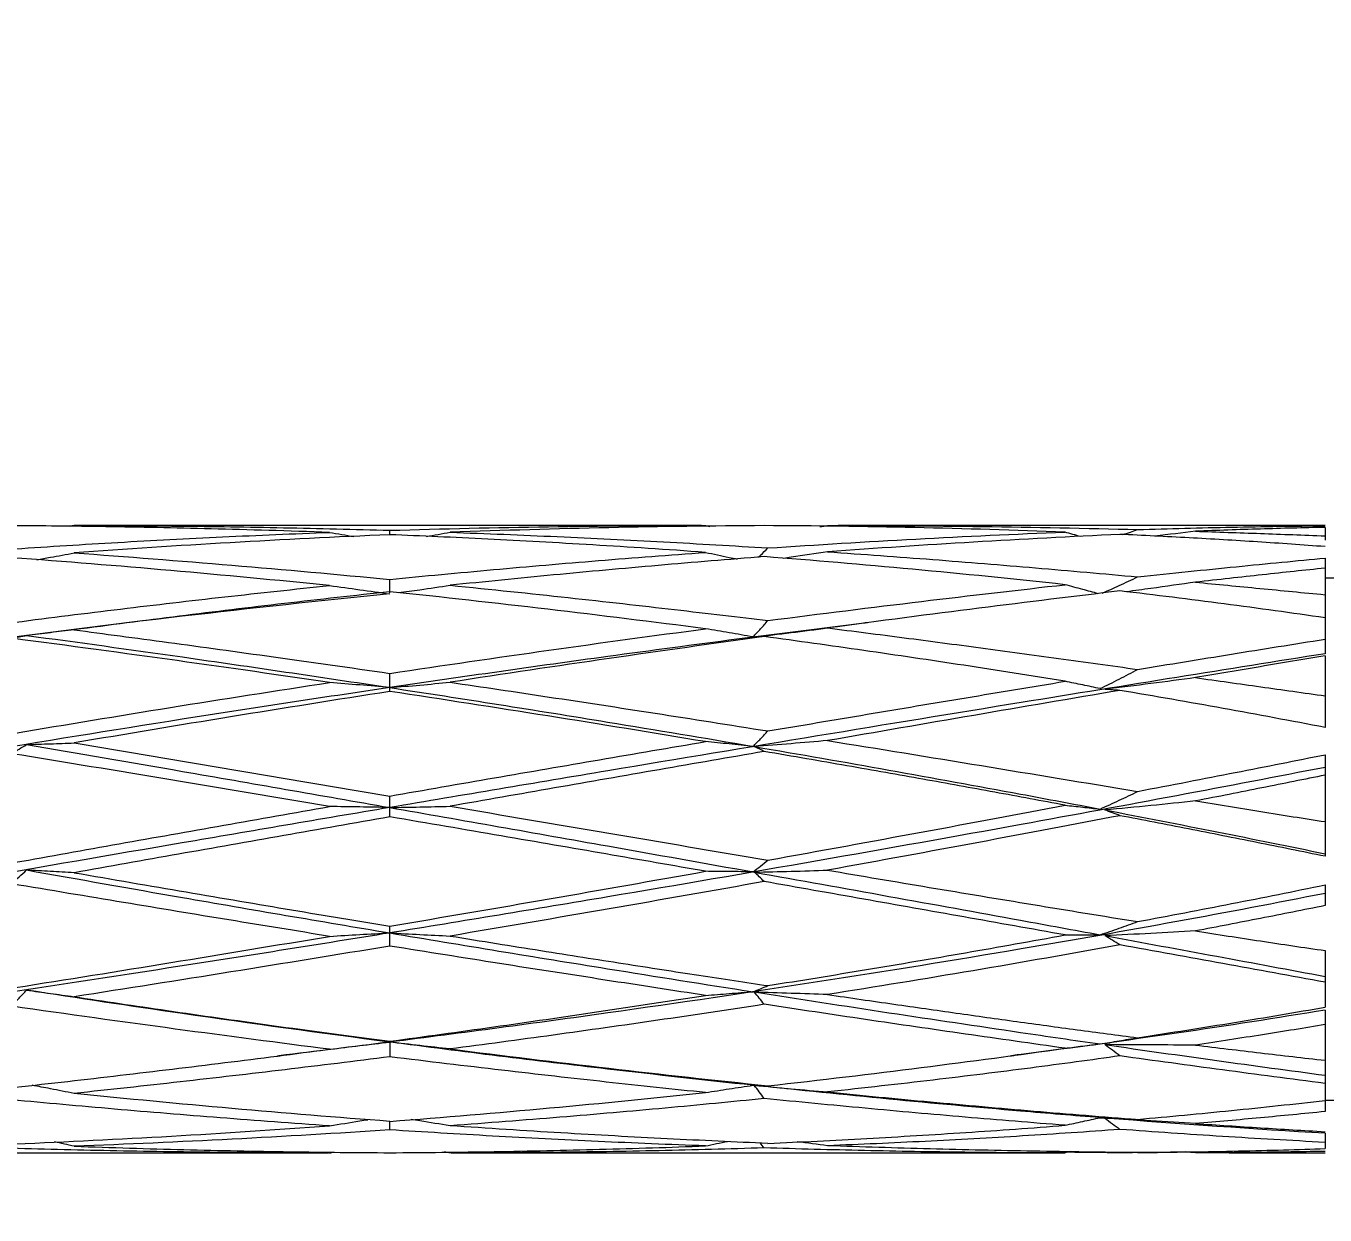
# Model space of a CAD drawing. Extents: x 1661 to 2451, y 0 to 579.
# Drawn here: x 2081.77 to 2094.19, y 448.02 to 459.39 of the extents above; entities that cross this region are included whole.
import ezdxf

# ---------------------------------------------------------------- set-up
doc = ezdxf.new("R2010")
doc.units = 0
doc.header["$LTSCALE"] = 10
doc.header["$MEASUREMENT"] = 0
doc.header["$PDMODE"] = 3
doc.header["$PDSIZE"] = -10
doc.layers.get('0').update_dxf_attribs({"linetype": 'CONTINUOUS'})
doc.layers.get('DEFPOINTS').update_dxf_attribs({"linetype": 'CONTINUOUS'})
doc.layers.add('3', color=7, linetype='CONTINUOUS', true_color=0xffffff)
doc.styles.add('Daelim Dimension', font='')
doc.styles.get('Daelim Dimension').set_extended_font_data('나눔고딕')
doc.dimstyles.new('DEFAULT', dxfattribs={"dimscale": 2, "dimtxt": 2, "dimasz": 2, "dimexe": 0, "dimexo": 2, "dimgap": 1, "dimtad": 1, "dimdec": 0, "dimzin": 9, "dimdsep": 46, "dimtxsty": 'Daelim Dimension', "dimcen": 0.5, "dimclrd": 5, "dimclre": 5, "dimclrt": 256, "dimadec": 1, "dimazin": 0, "dimtfac": 1, "dimtdec": 0, "dimtix": 1, "dimtmove": 0, "dimatfit": 3, "dimfxl": 1, "dimtolj": 1, "dimtzin": 1, "dimlwd": 9, "dimlwe": 9, "dimarcsym": 0})

# ---------------------------------------------------------------- blocks, each defined once
blk = doc.blocks.new('*D11')
at = {"color": 5, "lineweight": 9, "ltscale": 0.5, "transparency": 16777216}
for p, q in [((2146.989, 470.764), (1973.318, 470.764)), ((1975.318, 466.764), (1975.318, 277.281)), ((2140.649, 273.281), (1973.318, 273.281))]:
    blk.add_line(p, q, dxfattribs=at)
at = {"color": 5, "linetype": 'ByBlock', "lineweight": 9, "ltscale": 0.5, "transparency": 16777216}
for p, q in [((2212.678, 377.281), (2263.051, 377.281)), ((2263.051, 373.281), (2263.051, 277.281)), ((2212.678, 273.281), (2263.051, 273.281))]:
    blk.add_line(p, q, dxfattribs=at)
at = {"color": 5, "ltscale": 0.5, "transparency": 16777216}
for points in [[(1974.651, 466.764), (1975.984, 466.764), (1975.318, 470.764)], [(2262.384, 373.281), (2263.717, 373.281), (2263.051, 377.281)], [(1974.651, 277.281), (1975.984, 277.281), (1975.318, 273.281)], [(2262.384, 277.281), (2263.717, 277.281), (2263.051, 273.281)]]:
    blk.add_solid(points, dxfattribs=at)
at = {"layer": 'DEFPOINTS', "color": 0, "ltscale": 0.5, "transparency": 16777216}
for p in [(2150.989, 470.764), (2208.678, 377.281), (1975.318, 273.281), (2144.649, 273.281), (2208.678, 273.281), (2263.051, 273.281)]:
    blk.add_point(p, dxfattribs=at)
at = {"color": 7, "ltscale": 0.5, "transparency": 16777216, "insert": (1967.874, 372.022), "char_height": 10, "attachment_point": 5, "rotation": 90, "style": 'Daelim Dimension'}
blk.add_mtext('\\A1;197', dxfattribs=at)
at = {"ltscale": 0.5, "transparency": 16777216, "insert": (2258.887, 325.281), "char_height": 4, "attachment_point": 5, "rotation": 90, "style": 'Daelim Dimension'}
blk.add_mtext('\\A1;104', dxfattribs=at)

msp = doc.modelspace()

# ---------------------------------------------------------------- linework, layer by layer
at = {"layer": '3', "color": 7, "linetype": 'Continuous', "lineweight": 18}
for p, q in [((2088.228, 454.616), (2082.267, 454.616)), ((2094.189, 454.616), (2089.535, 454.616)), ((2094.189, 454.598), (2094.189, 454.517)), ((2094.189, 454.208), (2094.189, 453.954)), ((2094.189, 454.116), (2149.988, 454.116)), ((2094.189, 453.733), (2094.189, 453.529)), ((2094.189, 453.37), (2094.189, 452.987)), ((2094.189, 452.229), (2094.189, 451.784)), ((2094.189, 451.477), (2094.189, 451.453)), ((2094.189, 450.304), (2094.189, 450.248)), ((2094.189, 450.248), (2094.189, 450.01)), ((2094.189, 449.843), (2094.189, 449.502)), ((2094.189, 449.359), (2094.189, 449.281)), ((2094.189, 449.281), (2094.189, 449.118)), ((2149.989, 449.116), (2094.189, 449.116)), ((2094.189, 448.804), (2094.189, 448.717)), ((2078.85, 448.616), (2084.662, 448.616)), ((2085.833, 448.616), (2091.645, 448.616)), ((2093.272, 448.616), (2094.189, 448.616)), ((2094.189, 448.717), (2094.189, 448.658))]:
    msp.add_line(p, q, dxfattribs=at)
for points, degree in [([(2084.671, 454.55), (2084.274, 454.564), (2083.519, 454.586), (2082.516, 454.606), (2081.915, 454.612), (2081.633, 454.614)], 3), ([(2082.23, 454.616), (2082.216, 454.613), (2082.202, 454.61), (2082.189, 454.607)], 3), ([(2082.267, 454.616), (2082.254, 454.616), (2082.242, 454.616), (2082.23, 454.616)], 3), ([(2082.23, 454.616), (2082.558, 454.616), (2083.22, 454.612), (2084.23, 454.597), (2084.907, 454.58), (2085.247, 454.57)], 3), ([(2085.247, 454.57), (2085.755, 454.585), (2086.766, 454.609), (2087.767, 454.616), (2088.265, 454.616)], 3), ([(2085.247, 454.528), (2085.247, 454.542), (2085.247, 454.556), (2085.247, 454.57)], 3), ([(2088.827, 454.615), (2088.336, 454.612), (2087.345, 454.599), (2086.334, 454.569), (2085.824, 454.551)], 3), ([(2088.265, 454.616), (2088.279, 454.613), (2088.292, 454.61), (2088.306, 454.607)], 3), ([(2089.358, 454.605), (2089.383, 454.609), (2089.408, 454.612), (2089.433, 454.616)], 3), ([(2089.433, 454.616), (2089.925, 454.616), (2090.912, 454.61), (2091.901, 454.59), (2092.397, 454.577)], 3), ([(2092.257, 454.529), (2092.304, 454.545), (2092.351, 454.561), (2092.397, 454.577)], 3), ([(2092.397, 454.577), (2092.698, 454.587), (2093.298, 454.602), (2093.893, 454.611), (2094.189, 454.613)], 3), ([(2094.189, 454.598), (2093.983, 454.594), (2093.572, 454.583), (2093.158, 454.569), (2092.951, 454.561)], 3), ([(2081.668, 454.393), (2081.991, 454.415), (2082.643, 454.456), (2083.646, 454.509), (2084.327, 454.537), (2084.671, 454.55)], 3), ([(2085.248, 454.528), (2084.734, 454.506), (2083.716, 454.455), (2082.722, 454.39), (2082.23, 454.354)], 3), ([(2084.671, 454.55), (2084.749, 454.537), (2084.827, 454.524), (2084.904, 454.51)], 3), ([(2088.265, 454.359), (2087.894, 454.386), (2087.177, 454.432), (2086.171, 454.488), (2085.548, 454.516), (2085.248, 454.528)], 3), ([(2085.597, 454.512), (2085.672, 454.524), (2085.748, 454.538), (2085.824, 454.551)], 3), ([(2085.824, 454.551), (2086.167, 454.539), (2086.85, 454.511), (2087.868, 454.461), (2088.533, 454.422), (2088.862, 454.401)], 3), ([(2088.862, 454.401), (2089.331, 454.432), (2090.273, 454.49), (2091.225, 454.534), (2091.703, 454.553)], 3), ([(2092.228, 454.531), (2091.761, 454.509), (2090.827, 454.46), (2089.897, 454.398), (2089.433, 454.364)], 3), ([(2091.851, 454.51), (2091.802, 454.524), (2091.753, 454.538), (2091.703, 454.553)], 3), ([(2094.189, 454.414), (2093.975, 454.43), (2093.546, 454.46), (2092.889, 454.499), (2092.449, 454.521), (2092.228, 454.531)], 3), ([(2092.951, 454.561), (2092.824, 454.545), (2092.694, 454.53), (2092.563, 454.514)], 3), ([(2092.951, 454.561), (2093.158, 454.554), (2093.572, 454.54), (2093.983, 454.525), (2094.189, 454.517)], 3), ([(2094.189, 454.517), (2094.189, 454.502), (2094.189, 454.488), (2094.189, 454.475)], 3), ([(2085.247, 454.1), (2085.575, 454.133), (2086.235, 454.195), (2087.24, 454.282), (2087.921, 454.334), (2088.265, 454.359)], 3), ([(2089.433, 454.364), (2089.772, 454.341), (2090.443, 454.292), (2091.422, 454.212), (2092.073, 454.155), (2092.397, 454.125)], 3), ([(2084.671, 454.042), (2083.659, 454.144), (2082.646, 454.233), (2081.633, 454.308)], 3), ([(2088.827, 454.318), (2088.487, 454.291), (2087.811, 454.235), (2086.811, 454.144), (2086.151, 454.078), (2085.824, 454.044)], 3), ([(2091.703, 454.05), (2091.21, 454.104), (2090.238, 454.202), (2089.293, 454.282), (2088.827, 454.318)], 3), ([(2092.397, 454.125), (2092.727, 454.16), (2093.355, 454.225), (2093.921, 454.279), (2094.189, 454.304)], 3), ([(2094.189, 454.208), (2093.995, 454.188), (2093.596, 454.146), (2093.17, 454.098), (2092.951, 454.074)], 3), ([(2092.951, 454.074), (2093.155, 454.054), (2093.566, 454.015), (2093.98, 453.974), (2094.189, 453.954)], 3), ([(2081.668, 453.691), (2082.004, 453.735), (2082.675, 453.819), (2083.669, 453.935), (2084.337, 454.007), (2084.671, 454.042)], 3), ([(2085.248, 453.983), (2084.911, 453.946), (2084.238, 453.871), (2083.236, 453.75), (2082.565, 453.663), (2082.23, 453.618)], 3), ([(2084.671, 454.042), (2084.768, 454.029), (2084.96, 454.002), (2085.152, 453.976), (2085.247, 453.962)], 3), ([(2088.265, 453.628), (2087.26, 453.759), (2086.254, 453.877), (2085.248, 453.983)], 3), ([(2085.824, 454.044), (2086.218, 454.005), (2086.969, 453.926), (2087.99, 453.811), (2088.585, 453.74), (2088.862, 453.707)], 3), ([(2088.862, 453.707), (2089.367, 453.772), (2090.345, 453.894), (2091.261, 454), (2091.703, 454.05)], 3), ([(2092.228, 453.99), (2091.795, 453.939), (2090.897, 453.829), (2089.932, 453.703), (2089.433, 453.636)], 3), ([(2094.189, 453.733), (2093.873, 453.779), (2093.23, 453.868), (2092.566, 453.95), (2092.228, 453.99)], 3), ([(2088.72, 453.551), (2088.745, 453.577), (2088.793, 453.628), (2088.839, 453.68), (2088.862, 453.707)], 3), ([(2082.23, 453.618), (2082.154, 453.609), (2082.002, 453.591), (2081.851, 453.573), (2081.775, 453.565)], 3), ([(2082.23, 453.618), (2082.513, 453.581), (2083.115, 453.501), (2084.118, 453.363), (2084.859, 453.258), (2085.247, 453.202)], 3), ([(2085.247, 453.202), (2085.758, 453.278), (2086.772, 453.426), (2087.77, 453.563), (2088.265, 453.628)], 3), ([(2088.72, 453.551), (2088.644, 453.564), (2088.493, 453.59), (2088.341, 453.615), (2088.265, 453.628)], 3), ([(2088.732, 453.549), (2088.85, 453.563), (2089.084, 453.592), (2089.317, 453.621), (2089.433, 453.636)], 3), ([(2089.433, 453.636), (2089.677, 453.606), (2090.166, 453.543), (2090.895, 453.447), (2091.64, 453.345), (2092.143, 453.275), (2092.397, 453.24)], 3), ([(2089.813, 453.687), (2089.777, 453.682)], 1), ([(2081.633, 453.537), (2081.656, 453.542), (2081.702, 453.551), (2081.75, 453.56), (2081.775, 453.565)], 3), ([(2084.671, 453.115), (2084.206, 453.183), (2083.234, 453.323), (2082.18, 453.466), (2081.633, 453.537)], 3), ([(2088.827, 453.554), (2088.338, 453.486), (2087.349, 453.347), (2086.336, 453.196), (2085.824, 453.117)], 3), ([(2088.827, 453.554), (2088.811, 453.553), (2088.78, 453.551), (2088.748, 453.55), (2088.732, 453.549)], 3), ([(2091.703, 453.126), (2091.378, 453.179), (2090.732, 453.281), (2089.778, 453.422), (2089.143, 453.511), (2088.827, 453.554)], 3), ([(2092.397, 453.24), (2092.696, 453.288), (2093.293, 453.386), (2093.89, 453.482), (2094.189, 453.529)], 3), ([(2094.189, 453.529), (2094.189, 453.506), (2094.189, 453.459), (2094.189, 453.413), (2094.189, 453.39)], 3), ([(2094.189, 453.37), (2093.982, 453.336), (2093.57, 453.266), (2093.158, 453.196), (2092.951, 453.161)], 3), ([(2085.247, 453.066), (2085.248, 453.088), (2085.248, 453.134), (2085.247, 453.179), (2085.247, 453.202)], 3), ([(2092.038, 453.056), (2092.1, 453.086), (2092.221, 453.147), (2092.339, 453.209), (2092.397, 453.24)], 3), ([(2081.668, 452.631), (2082.155, 452.713), (2083.143, 452.877), (2084.157, 453.036), (2084.671, 453.115)], 3), ([(2085.247, 453.066), (2085.152, 453.074), (2084.96, 453.091), (2084.768, 453.107), (2084.671, 453.115)], 3), ([(2085.247, 453.066), (2085.343, 453.074), (2085.535, 453.09), (2085.727, 453.108), (2085.824, 453.117)], 3), ([(2085.824, 453.117), (2086.129, 453.072), (2086.762, 452.978), (2087.774, 452.823), (2088.493, 452.71), (2088.862, 452.651)], 3), ([(2088.862, 452.651), (2089.178, 452.704), (2089.81, 452.811), (2090.757, 452.969), (2091.388, 453.074), (2091.703, 453.126)], 3), ([(2092.038, 453.056), (2091.983, 453.068), (2091.872, 453.091), (2091.76, 453.114), (2091.703, 453.126)], 3), ([(2092.951, 453.161), (2092.811, 453.142), (2092.526, 453.104), (2092.232, 453.067), (2092.083, 453.049)], 3), ([(2092.951, 453.161), (2093.16, 453.132), (2093.575, 453.073), (2093.985, 453.016), (2094.189, 452.987)], 3), ([(2085.248, 453.029), (2084.736, 452.949), (2083.721, 452.787), (2082.724, 452.621), (2082.23, 452.537)], 3), ([(2085.248, 453.029), (2085.248, 453.035), (2085.247, 453.047), (2085.247, 453.06), (2085.247, 453.066)], 3), ([(2088.265, 452.549), (2087.26, 452.717), (2086.254, 452.877), (2085.248, 453.029)], 3), ([(2092.228, 453.039), (2091.763, 452.96), (2090.832, 452.801), (2089.9, 452.64), (2089.433, 452.559)], 3), ([(2092.228, 453.039), (2092.204, 453.04), (2092.156, 453.044), (2092.107, 453.047), (2092.083, 453.049)], 3), ([(2094.189, 452.685), (2093.866, 452.747), (2093.217, 452.868), (2092.559, 452.983), (2092.228, 453.039)], 3), ([(2088.72, 452.504), (2088.745, 452.528), (2088.793, 452.577), (2088.839, 452.626), (2088.862, 452.651)], 3), ([(2081.633, 452.434), (2081.656, 452.449), (2081.702, 452.478), (2081.75, 452.507), (2081.775, 452.521)], 3), ([(2081.775, 452.521), (2081.851, 452.524), (2082.002, 452.528), (2082.154, 452.534), (2082.23, 452.537)], 3), ([(2085.247, 452.029), (2085.579, 452.087), (2086.246, 452.203), (2087.253, 452.376), (2087.927, 452.492), (2088.265, 452.549)], 3), ([(2088.72, 452.504), (2088.644, 452.512), (2088.493, 452.527), (2088.341, 452.542), (2088.265, 452.549)], 3), ([(2089.433, 452.559), (2089.317, 452.549), (2089.084, 452.529), (2088.85, 452.511), (2088.732, 452.502)], 3), ([(2088.827, 452.455), (2088.811, 452.463), (2088.78, 452.479), (2088.748, 452.494), (2088.732, 452.502)], 3), ([(2089.433, 452.559), (2089.92, 452.481), (2090.9, 452.321), (2091.896, 452.156), (2092.397, 452.073)], 3), ([(2084.671, 451.928), (2083.659, 452.1), (2082.646, 452.269), (2081.633, 452.434)], 3), ([(2088.827, 452.455), (2088.492, 452.397), (2087.823, 452.281), (2086.82, 452.106), (2086.155, 451.989), (2085.824, 451.931)], 3), ([(2091.703, 451.941), (2091.482, 451.982), (2091.032, 452.066), (2090.351, 452.189), (2089.63, 452.317), (2089.101, 452.408), (2088.827, 452.455)], 3), ([(2092.397, 452.073), (2092.721, 452.135), (2093.343, 452.256), (2093.915, 452.369), (2094.189, 452.424)], 3), ([(2094.189, 452.424), (2094.189, 452.404), (2094.189, 452.364), (2094.189, 452.323), (2094.189, 452.303)], 3), ([(2094.189, 452.229), (2093.993, 452.189), (2093.591, 452.108), (2093.168, 452.024), (2092.951, 451.982)], 3), ([(2094.189, 452.303), (2094.189, 452.291), (2094.189, 452.266), (2094.189, 452.241), (2094.189, 452.229)], 3), ([(2085.247, 451.919), (2085.248, 451.937), (2085.248, 451.974), (2085.247, 452.01), (2085.247, 452.029)], 3), ([(2092.038, 451.904), (2092.1, 451.932), (2092.221, 451.988), (2092.339, 452.044), (2092.397, 452.073)], 3), ([(2092.951, 451.982), (2092.811, 451.967), (2092.526, 451.937), (2092.232, 451.909), (2092.083, 451.896)], 3), ([(2092.951, 451.982), (2093.161, 451.948), (2093.578, 451.88), (2093.986, 451.815), (2094.189, 451.784)], 3), ([(2081.668, 451.395), (2081.997, 451.454), (2082.658, 451.572), (2083.658, 451.75), (2084.332, 451.868), (2084.671, 451.928)], 3), ([(2085.247, 451.919), (2085.152, 451.921), (2084.96, 451.925), (2084.768, 451.927), (2084.671, 451.928)], 3), ([(2085.247, 451.919), (2085.343, 451.921), (2085.535, 451.924), (2085.727, 451.929), (2085.824, 451.931)], 3), ([(2085.248, 451.83), (2085.248, 451.845), (2085.247, 451.875), (2085.247, 451.904), (2085.247, 451.919)], 3), ([(2085.824, 451.931), (2086.836, 451.76), (2087.849, 451.587), (2088.862, 451.416)], 3), ([(2088.862, 451.416), (2089.366, 451.507), (2090.344, 451.685), (2091.261, 451.857), (2091.703, 451.941)], 3), ([(2092.228, 451.841), (2091.794, 451.758), (2090.893, 451.587), (2089.93, 451.41), (2089.433, 451.32)], 3), ([(2091.703, 451.941), (2091.76, 451.935), (2091.872, 451.923), (2091.983, 451.91), (2092.038, 451.904)], 3), ([(2092.083, 451.896), (2092.809, 451.757), (2093.514, 451.616), (2094.189, 451.477)], 3), ([(2092.228, 451.841), (2092.204, 451.85), (2092.156, 451.869), (2092.107, 451.887), (2092.083, 451.896)], 3), ([(2094.189, 451.453), (2093.972, 451.497), (2093.538, 451.585), (2092.883, 451.715), (2092.447, 451.8), (2092.228, 451.841)], 3), ([(2085.248, 451.83), (2084.908, 451.77), (2084.232, 451.651), (2083.227, 451.473), (2082.561, 451.355), (2082.23, 451.296)], 3), ([(2088.265, 451.309), (2087.956, 451.363), (2087.321, 451.474), (2086.322, 451.646), (2085.612, 451.768), (2085.248, 451.83)], 3), ([(2094.189, 451.784), (2094.189, 451.732), (2094.189, 451.63), (2094.189, 451.528), (2094.189, 451.477)], 3), ([(2088.72, 451.304), (2088.745, 451.322), (2088.793, 451.359), (2088.839, 451.397), (2088.862, 451.416)], 3), ([(2081.633, 451.189), (2081.656, 451.212), (2081.702, 451.256), (2081.75, 451.3), (2081.775, 451.322)], 3), ([(2082.23, 451.296), (2082.154, 451.3), (2082.002, 451.308), (2081.851, 451.317), (2081.775, 451.322)], 3), ([(2082.23, 451.296), (2082.596, 451.232), (2083.309, 451.109), (2084.321, 450.938), (2084.946, 450.834), (2085.247, 450.785)], 3), ([(2085.247, 450.785), (2085.76, 450.871), (2086.777, 451.046), (2087.772, 451.221), (2088.265, 451.309)], 3), ([(2088.72, 451.304), (2088.644, 451.305), (2088.493, 451.307), (2088.341, 451.308), (2088.265, 451.309)], 3), ([(2088.732, 451.301), (2088.85, 451.304), (2089.084, 451.309), (2089.317, 451.316), (2089.433, 451.32)], 3), ([(2088.827, 451.211), (2088.811, 451.226), (2088.78, 451.257), (2088.748, 451.287), (2088.732, 451.301)], 3), ([(2089.433, 451.32), (2089.754, 451.265), (2090.402, 451.156), (2091.395, 450.991), (2092.062, 450.882), (2092.397, 450.828)], 3), ([(2084.671, 450.687), (2084.358, 450.738), (2083.716, 450.843), (2082.714, 451.008), (2082, 451.128), (2081.633, 451.189)], 3), ([(2088.827, 451.211), (2088.34, 451.124), (2087.353, 450.95), (2086.338, 450.777), (2085.824, 450.69)], 3), ([(2091.703, 450.7), (2091.38, 450.758), (2090.735, 450.873), (2089.778, 451.043), (2089.143, 451.155), (2088.827, 451.211)], 3), ([(2092.397, 450.828), (2092.698, 450.884), (2093.297, 450.999), (2093.892, 451.118), (2094.189, 451.179)], 3), ([(2094.189, 451.179), (2094.189, 451.165), (2094.189, 451.138), (2094.189, 451.111), (2094.189, 451.098)], 3), ([(2094.189, 451.098), (2094.189, 451.078), (2094.189, 451.039), (2094.189, 451.001), (2094.189, 450.981)], 3), ([(2094.189, 450.981), (2093.984, 450.94), (2093.574, 450.858), (2093.16, 450.779), (2092.951, 450.739)], 3), ([(2084.671, 450.687), (2084.768, 450.693), (2084.96, 450.705), (2085.152, 450.715), (2085.247, 450.72)], 3), ([(2085.247, 450.72), (2085.248, 450.731), (2085.248, 450.752), (2085.247, 450.774), (2085.247, 450.785)], 3), ([(2085.248, 450.594), (2085.248, 450.615), (2085.247, 450.657), (2085.247, 450.699), (2085.247, 450.72)], 3), ([(2085.247, 450.72), (2085.343, 450.715), (2085.535, 450.704), (2085.727, 450.695), (2085.824, 450.69)], 3), ([(2092.038, 450.702), (2092.1, 450.723), (2092.221, 450.764), (2092.339, 450.806), (2092.397, 450.828)], 3), ([(2092.951, 450.739), (2092.811, 450.731), (2092.526, 450.715), (2092.232, 450.7), (2092.083, 450.694)], 3), ([(2092.951, 450.739), (2093.159, 450.706), (2093.573, 450.642), (2093.984, 450.581), (2094.189, 450.551)], 3), ([(2081.668, 450.197), (2082.157, 450.275), (2083.147, 450.434), (2084.159, 450.602), (2084.671, 450.687)], 3), ([(2085.248, 450.594), (2084.738, 450.51), (2083.725, 450.345), (2082.726, 450.187), (2082.23, 450.11)], 3), ([(2088.265, 450.122), (2087.954, 450.169), (2087.315, 450.268), (2086.301, 450.426), (2085.603, 450.537), (2085.248, 450.594)], 3), ([(2085.824, 450.69), (2086.125, 450.642), (2086.703, 450.549), (2087.491, 450.425), (2088.211, 450.314), (2088.652, 450.247), (2088.862, 450.216)], 3), ([(2088.862, 450.216), (2089.175, 450.266), (2089.803, 450.368), (2090.751, 450.529), (2091.385, 450.642), (2091.703, 450.7)], 3), ([(2092.228, 450.605), (2091.758, 450.52), (2090.821, 450.355), (2089.894, 450.204), (2089.433, 450.131)], 3), ([(2091.703, 450.7), (2091.76, 450.7), (2091.872, 450.702), (2091.983, 450.702), (2092.038, 450.702)], 3), ([(2092.083, 450.694), (2092.809, 450.561), (2093.514, 450.43), (2094.189, 450.304)], 3), ([(2092.228, 450.605), (2092.204, 450.62), (2092.156, 450.65), (2092.107, 450.679), (2092.083, 450.694)], 3), ([(2094.189, 450.248), (2093.865, 450.308), (2093.214, 450.427), (2092.558, 450.546), (2092.228, 450.605)], 3), ([(2094.189, 450.551), (2094.189, 450.51), (2094.189, 450.427), (2094.189, 450.345), (2094.189, 450.304)], 3), ([(2081.633, 450.018), (2081.656, 450.044), (2081.702, 450.096), (2081.75, 450.147), (2081.775, 450.173)], 3), ([(2081.775, 450.173), (2081.851, 450.162), (2082.002, 450.141), (2082.154, 450.121), (2082.23, 450.11)], 3), ([(2082.23, 450.11), (2082.508, 450.068), (2083.103, 449.979), (2084.098, 449.837), (2084.85, 449.736), (2085.247, 449.684)], 3), ([(2085.247, 449.684), (2085.577, 449.728), (2086.239, 449.82), (2087.244, 449.966), (2087.923, 450.069), (2088.265, 450.122)], 3), ([(2088.265, 450.122), (2088.341, 450.128), (2088.493, 450.14), (2088.644, 450.152), (2088.72, 450.157)], 3), ([(2088.72, 450.157), (2088.745, 450.167), (2088.793, 450.186), (2088.839, 450.206), (2088.862, 450.216)], 3), ([(2088.827, 450.037), (2088.811, 450.057), (2088.78, 450.097), (2088.748, 450.136), (2088.732, 450.155)], 3), ([(2089.433, 450.131), (2089.317, 450.134), (2089.084, 450.142), (2088.85, 450.15), (2088.732, 450.155)], 3), ([(2089.433, 450.131), (2089.649, 450.099), (2090.072, 450.038), (2090.666, 449.953), (2091.243, 449.872), (2091.817, 449.794), (2092.203, 449.743), (2092.397, 449.718)], 3), ([(2084.671, 449.607), (2084.194, 449.668), (2083.209, 449.797), (2082.168, 449.942), (2081.633, 450.018)], 3), ([(2088.827, 450.037), (2088.484, 449.984), (2087.805, 449.883), (2086.809, 449.741), (2086.151, 449.653), (2085.824, 449.61)], 3), ([(2091.703, 449.617), (2091.386, 449.662), (2090.75, 449.752), (2089.799, 449.891), (2089.152, 449.988), (2088.827, 450.037)], 3), ([(2092.397, 449.718), (2092.716, 449.767), (2093.334, 449.863), (2093.911, 449.961), (2094.189, 450.01)], 3), ([(2094.189, 449.982), (2094.189, 449.959), (2094.189, 449.913), (2094.189, 449.867), (2094.189, 449.843)], 3), ([(2094.189, 449.843), (2093.996, 449.811), (2093.597, 449.746), (2093.171, 449.681), (2092.951, 449.648)], 3), ([(2081.668, 449.244), (2082.002, 449.281), (2082.669, 449.357), (2083.668, 449.478), (2084.337, 449.564), (2084.671, 449.607)], 3), ([(2085.247, 449.676), (2084.894, 449.631), (2084.54, 449.587), (2084.187, 449.545)], 3), ([(2084.671, 449.607), (2084.768, 449.619), (2084.96, 449.643), (2085.152, 449.665), (2085.247, 449.676)], 3), ([(2085.247, 449.676), (2085.248, 449.677), (2085.248, 449.68), (2085.247, 449.683), (2085.247, 449.684)], 3), ([(2085.247, 449.676), (2085.247, 449.652), (2085.247, 449.606), (2085.248, 449.559), (2085.248, 449.535)], 3), ([(2085.824, 449.61), (2085.727, 449.621), (2085.535, 449.642), (2085.343, 449.664), (2085.247, 449.676)], 3), ([(2085.824, 449.61), (2086.836, 449.482), (2087.849, 449.364), (2088.862, 449.258)], 3), ([(2088.862, 449.258), (2089.366, 449.314), (2090.344, 449.431), (2091.261, 449.554), (2091.703, 449.617)], 3), ([(2091.703, 449.617), (2091.76, 449.624), (2091.872, 449.638), (2091.983, 449.652), (2092.038, 449.658)], 3), ([(2092.038, 449.658), (2092.1, 449.668), (2092.221, 449.688), (2092.339, 449.708), (2092.397, 449.718)], 3), ([(2092.228, 449.544), (2092.204, 449.562), (2092.156, 449.598), (2092.107, 449.634), (2092.083, 449.652)], 3), ([(2092.951, 449.648), (2092.811, 449.648), (2092.526, 449.648), (2092.232, 449.65), (2092.083, 449.652)], 3), ([(2092.083, 449.652), (2092.809, 449.547), (2093.514, 449.449), (2094.189, 449.359)], 3), ([(2092.951, 449.648), (2093.158, 449.622), (2093.572, 449.572), (2093.983, 449.525), (2094.189, 449.502)], 3), ([(2085.248, 449.535), (2084.914, 449.493), (2084.246, 449.411), (2083.244, 449.294), (2082.568, 449.221), (2082.23, 449.185)], 3), ([(2084.168, 449.542), (2084.196, 449.546)], 1), ([(2088.265, 449.193), (2087.958, 449.225), (2087.324, 449.292), (2086.328, 449.405), (2085.615, 449.49), (2085.248, 449.535)], 3), ([(2092.228, 449.544), (2091.955, 449.505), (2091.383, 449.428), (2090.456, 449.313), (2089.783, 449.237), (2089.433, 449.199)], 3), ([(2091.179, 449.544), (2091.215, 449.549)], 1), ([(2094.189, 449.281), (2093.863, 449.323), (2093.21, 449.409), (2092.556, 449.498), (2092.228, 449.544)], 3), ([(2094.189, 449.502), (2094.189, 449.478), (2094.189, 449.43), (2094.189, 449.383), (2094.189, 449.359)], 3), ([(2088.265, 449.193), (2088.341, 449.205), (2088.493, 449.229), (2088.644, 449.252), (2088.72, 449.263)], 3), ([(2088.72, 449.263), (2088.745, 449.262), (2088.793, 449.26), (2088.839, 449.258), (2088.862, 449.258)], 3), ([(2088.827, 449.136), (2088.811, 449.157), (2088.78, 449.2), (2088.748, 449.241), (2088.732, 449.262)], 3), ([(2088.732, 449.262), (2088.85, 449.251), (2089.084, 449.229), (2089.317, 449.209), (2089.433, 449.199)], 3), ([(2084.671, 448.875), (2084.317, 448.899), (2083.62, 448.951), (2082.611, 449.034), (2081.956, 449.093), (2081.633, 449.124)], 3), ([(2085.247, 448.918), (2085.763, 448.957), (2086.782, 449.043), (2087.775, 449.141), (2088.265, 449.193)], 3), ([(2088.827, 449.136), (2088.521, 449.105), (2087.891, 449.044), (2086.881, 448.956), (2086.181, 448.902), (2085.824, 448.876)], 3), ([(2091.703, 448.88), (2091.385, 448.905), (2090.748, 448.957), (2089.794, 449.042), (2089.15, 449.104), (2088.827, 449.136)], 3), ([(2089.433, 449.199), (2089.76, 449.166), (2090.415, 449.103), (2091.405, 449.015), (2092.066, 448.962), (2092.397, 448.937)], 3), ([(2092.397, 448.937), (2092.696, 448.964), (2093.294, 449.02), (2093.891, 449.084), (2094.189, 449.118)], 3), ([(2094.189, 449.012), (2093.983, 448.991), (2093.57, 448.951), (2093.158, 448.914), (2092.951, 448.897)], 3), ([(2081.668, 448.702), (2082.161, 448.723), (2083.155, 448.773), (2084.163, 448.838), (2084.671, 448.875)], 3), ([(2088.862, 448.707), (2088.55, 448.72), (2087.908, 448.75), (2086.891, 448.805), (2086.185, 448.851), (2085.824, 448.876)], 3), ([(2088.862, 448.707), (2089.178, 448.721), (2089.808, 448.753), (2090.756, 448.81), (2091.388, 448.855), (2091.703, 448.88)], 3), ([(2091.703, 448.88), (2091.76, 448.893), (2091.872, 448.917), (2091.983, 448.941), (2092.038, 448.953)], 3), ([(2092.038, 448.953), (2092.1, 448.95), (2092.221, 448.945), (2092.339, 448.94), (2092.397, 448.937)], 3), ([(2094.189, 448.804), (2093.514, 448.843), (2092.809, 448.892), (2092.083, 448.949)], 3), ([(2092.083, 448.949), (2092.107, 448.931), (2092.156, 448.895), (2092.204, 448.859), (2092.228, 448.841)], 3), ([(2092.951, 448.897), (2092.811, 448.905), (2092.526, 448.921), (2092.232, 448.94), (2092.083, 448.949)], 3), ([(2092.951, 448.897), (2093.158, 448.883), (2093.571, 448.855), (2093.983, 448.831), (2094.189, 448.819)], 3), ([(2088.265, 448.683), (2087.921, 448.696), (2087.237, 448.724), (2086.224, 448.776), (2085.57, 448.816), (2085.248, 448.836)], 3), ([(2092.228, 448.841), (2091.918, 448.818), (2091.297, 448.776), (2090.365, 448.725), (2089.744, 448.697), (2089.433, 448.685)], 3), ([(2094.189, 448.717), (2093.862, 448.734), (2093.208, 448.772), (2092.555, 448.817), (2092.228, 448.841)], 3), ([(2084.671, 448.616), (2084.333, 448.616), (2083.656, 448.619), (2082.636, 448.634), (2081.966, 448.65), (2081.633, 448.66)], 3), ([(2082.23, 448.68), (2082.167, 448.694), (2082.105, 448.708), (2082.042, 448.721)], 3), ([(2082.23, 448.68), (2082.586, 448.667), (2083.284, 448.646), (2084.297, 448.626), (2084.936, 448.619), (2085.247, 448.618)], 3), ([(2084.671, 448.616), (2084.687, 448.619), (2084.702, 448.621), (2084.717, 448.624)], 3), ([(2085.247, 448.618), (2085.579, 448.62), (2086.245, 448.627), (2087.252, 448.649), (2087.927, 448.67), (2088.265, 448.683)], 3), ([(2085.824, 448.616), (2085.806, 448.619), (2085.788, 448.622), (2085.77, 448.625)], 3), ([(2088.827, 448.664), (2088.491, 448.653), (2087.821, 448.635), (2086.819, 448.62), (2086.155, 448.616), (2085.824, 448.616)], 3), ([(2088.265, 448.683), (2088.336, 448.698), (2088.406, 448.712), (2088.476, 448.726)], 3), ([(2088.827, 448.664), (2088.814, 448.68), (2088.8, 448.695), (2088.787, 448.711)], 3), ([(2091.703, 448.616), (2091.384, 448.616), (2090.745, 448.62), (2089.785, 448.637), (2089.146, 448.654), (2088.827, 448.664)], 3), ([(2089.433, 448.685), (2089.337, 448.698), (2089.24, 448.71), (2089.143, 448.722)], 3), ([(2092.397, 448.619), (2092.064, 448.622), (2091.4, 448.631), (2090.41, 448.653), (2089.758, 448.673), (2089.433, 448.685)], 3), ([(2091.643, 448.616), (2091.663, 448.616), (2091.683, 448.616), (2091.703, 448.616)], 3), ([(2091.753, 448.63), (2091.737, 448.625), (2091.72, 448.621), (2091.703, 448.616)], 3), ([(2092.228, 448.617), (2092.066, 448.618), (2091.902, 448.62), (2091.734, 448.622)], 3), ([(2092.874, 448.624), (2092.659, 448.621), (2092.444, 448.619), (2092.228, 448.617)], 3), ([(2092.397, 448.619), (2092.74, 448.623), (2093.383, 448.633), (2093.935, 448.649), (2094.189, 448.658)], 3), ([(2092.951, 448.616), (2092.918, 448.62), (2092.884, 448.623), (2092.851, 448.627)], 3), ([(2094.189, 448.631), (2094.001, 448.627), (2093.606, 448.621), (2093.176, 448.617), (2092.951, 448.616)], 3), ([(2093.272, 448.616), (2093.165, 448.616), (2093.058, 448.616), (2092.951, 448.616)], 3)]:
    msp.add_open_spline(points, degree=degree, dxfattribs=at)
for points, knots in [([(2091.703, 454.553), (2091.224, 454.571), (2090.745, 454.585), (2089.786, 454.606), (2089.307, 454.612), (2088.827, 454.615)], [0, 0, 0, 0, 0.5, 0.5, 1, 1, 1, 1]), ([(2081.871, 454.288), (2081.914, 454.296), (2082.034, 454.317), (2082.154, 454.34), (2082.23, 454.354)], [0, 0, 0, 0, 0.366462, 1, 1, 1, 1]), ([(2082.23, 454.354), (2082.733, 454.318), (2083.235, 454.279), (2084.241, 454.194), (2084.744, 454.149), (2085.247, 454.1)], [0, 0, 0, 0, 0.5, 0.5, 1, 1, 1, 1]), ([(2088.265, 454.359), (2088.341, 454.343), (2088.442, 454.322), (2088.542, 454.301), (2088.567, 454.295)], [0, 0, 0, 0, 0.753012, 1, 1, 1, 1]), ([(2088.772, 454.313), (2088.779, 454.319), (2088.809, 454.348), (2088.839, 454.378), (2088.862, 454.401)], [0, 0, 0, 0, 0.217029, 1, 1, 1, 1]), ([(2089.433, 454.364), (2089.317, 454.346), (2089.177, 454.326), (2089.036, 454.306), (2089.012, 454.302)], [0, 0, 0, 0, 0.829015, 1, 1, 1, 1]), ([(2094.189, 454.304), (2094.189, 454.281), (2094.189, 454.25), (2094.189, 454.218), (2094.189, 454.208)], [0, 0, 0, 0, 0.703856, 1, 1, 1, 1]), ([(2085.247, 453.972), (2085.248, 453.992), (2085.248, 454.034), (2085.247, 454.077), (2085.247, 454.1)], [0, 0, 0, 0, 0.461268, 1, 1, 1, 1]), ([(2092.059, 453.969), (2092.114, 453.993), (2092.228, 454.045), (2092.339, 454.097), (2092.397, 454.125)], [0, 0, 0, 0, 0.469487, 1, 1, 1, 1]), ([(2092.951, 454.074), (2092.811, 454.054), (2092.593, 454.023), (2092.369, 453.993), (2092.29, 453.982)], [0, 0, 0, 0, 0.651625, 1, 1, 1, 1]), ([(2085.247, 453.962), (2084.584, 453.896), (2082.561, 453.677), (2079.52, 453.271), (2077.313, 452.902), (2076.389, 452.731)], [0, 0, 0, 0, 0.213589, 0.651474, 1, 1, 1, 1]), ([(2085.331, 453.974), (2085.399, 453.983), (2085.563, 454.006), (2085.727, 454.03), (2085.824, 454.044)], [0, 0, 0, 0, 0.414691, 1, 1, 1, 1]), ([(2092.02, 453.964), (2091.971, 453.978), (2091.866, 454.006), (2091.76, 454.034), (2091.703, 454.05)], [0, 0, 0, 0, 0.471476, 1, 1, 1, 1]), ([(2094.189, 453.954), (2094.189, 453.909), (2094.189, 453.835), (2094.189, 453.762), (2094.189, 453.733)], [0, 0, 0, 0, 0.6055, 1, 1, 1, 1]), ([(2089.782, 453.683), (2088.979, 453.583), (2087.474, 453.387), (2085.944, 453.169), (2085.247, 453.066)], [0, 0, 0, 0, 0.544717, 1, 1, 1, 1]), ([(2081.775, 453.565), (2082.267, 453.499), (2083.419, 453.339), (2084.585, 453.167), (2085.247, 453.066)], [0, 0, 0, 0, 0.431523, 1, 1, 1, 1]), ([(2094.189, 453.39), (2093.269, 453.244), (2091.069, 452.89), (2088.001, 452.384), (2085.944, 452.037), (2085.247, 451.919)], [0, 0, 0, 0, 0.344616, 0.778007, 1, 1, 1, 1]), ([(2085.247, 453.066), (2084.584, 452.968), (2082.561, 452.659), (2079.52, 452.148), (2077.313, 451.731), (2076.389, 451.546)], [0, 0, 0, 0, 0.213589, 0.651474, 1, 1, 1, 1]), ([(2085.247, 453.066), (2085.943, 452.96), (2087.109, 452.775), (2088.26, 452.583), (2088.72, 452.504)], [0, 0, 0, 0, 0.596971, 1, 1, 1, 1]), ([(2094.189, 452.987), (2094.189, 452.935), (2094.189, 452.834), (2094.189, 452.733), (2094.189, 452.685)], [0, 0, 0, 0, 0.520638, 1, 1, 1, 1]), ([(2081.775, 452.521), (2082.267, 452.437), (2083.419, 452.239), (2084.585, 452.035), (2085.247, 451.919)], [0, 0, 0, 0, 0.431523, 1, 1, 1, 1]), ([(2082.23, 452.537), (2082.733, 452.453), (2083.235, 452.368), (2084.241, 452.199), (2084.744, 452.114), (2085.247, 452.029)], [0, 0, 0, 0, 0.5, 0.5, 1, 1, 1, 1]), ([(2088.732, 452.502), (2089.598, 452.354), (2090.714, 452.155), (2091.787, 451.952), (2092.038, 451.904)], [0, 0, 0, 0, 0.763472, 1, 1, 1, 1]), ([(2094.189, 452.303), (2093.269, 452.124), (2091.069, 451.71), (2088.001, 451.173), (2085.944, 450.833), (2085.247, 450.72)], [0, 0, 0, 0, 0.344616, 0.778007, 1, 1, 1, 1]), ([(2085.247, 451.919), (2084.584, 451.807), (2082.561, 451.462), (2079.52, 450.933), (2077.313, 450.54), (2076.389, 450.373)], [0, 0, 0, 0, 0.213589, 0.651474, 1, 1, 1, 1]), ([(2085.247, 451.919), (2085.943, 451.797), (2087.109, 451.591), (2088.26, 451.386), (2088.72, 451.304)], [0, 0, 0, 0, 0.596971, 1, 1, 1, 1]), ([(2081.775, 451.322), (2082.267, 451.234), (2083.419, 451.03), (2084.585, 450.831), (2085.247, 450.72)], [0, 0, 0, 0, 0.431523, 1, 1, 1, 1]), ([(2088.732, 451.301), (2089.598, 451.146), (2090.714, 450.945), (2091.787, 450.748), (2092.038, 450.702)], [0, 0, 0, 0, 0.763472, 1, 1, 1, 1]), ([(2094.189, 451.098), (2093.269, 450.916), (2091.069, 450.514), (2088.001, 450.039), (2085.944, 449.764), (2085.247, 449.676)], [0, 0, 0, 0, 0.344616, 0.778007, 1, 1, 1, 1]), ([(2085.247, 450.72), (2084.584, 450.612), (2082.561, 450.291), (2079.52, 449.836), (2077.313, 449.535), (2076.389, 449.415)], [0, 0, 0, 0, 0.213589, 0.651474, 1, 1, 1, 1]), ([(2085.247, 450.72), (2085.943, 450.603), (2087.109, 450.412), (2088.26, 450.229), (2088.72, 450.157)], [0, 0, 0, 0, 0.596971, 1, 1, 1, 1]), ([(2085.247, 449.676), (2084.585, 449.762), (2083.419, 449.923), (2082.267, 450.096), (2081.775, 450.173)], [0, 0, 0, 0, 0.568477, 1, 1, 1, 1]), ([(2088.732, 450.155), (2089.598, 450.02), (2090.714, 449.851), (2091.787, 449.694), (2092.038, 449.658)], [0, 0, 0, 0, 0.763472, 1, 1, 1, 1]), ([(2094.189, 449.982), (2093.269, 449.83), (2092.27, 449.684), (2091.234, 449.551), (2091.209, 449.548)], [0, 0, 0, 0, 0.976163, 1, 1, 1, 1]), ([(2088.72, 449.263), (2088.26, 449.312), (2087.109, 449.44), (2085.943, 449.584), (2085.247, 449.676)], [0, 0, 0, 0, 0.403029, 1, 1, 1, 1]), ([(2082.23, 449.185), (2082.154, 449.2), (2082.02, 449.226), (2081.886, 449.252), (2081.829, 449.263)], [0, 0, 0, 0, 0.567004, 1, 1, 1, 1]), ([(2092.038, 448.953), (2091.787, 448.973), (2090.714, 449.062), (2089.598, 449.169), (2088.732, 449.262)], [0, 0, 0, 0, 0.236528, 1, 1, 1, 1]), ([(2085.247, 448.918), (2084.744, 448.955), (2084.241, 448.996), (2083.235, 449.085), (2082.733, 449.133), (2082.23, 449.185)], [0, 0, 0, 0, 0.5, 0.5, 1, 1, 1, 1]), ([(2094.189, 449.118), (2094.189, 449.105), (2094.189, 449.07), (2094.189, 449.035), (2094.189, 449.012)], [0, 0, 0, 0, 0.354126, 1, 1, 1, 1]), ([(2084.671, 448.875), (2084.768, 448.891), (2084.89, 448.91), (2085.012, 448.93), (2085.038, 448.934)], [0, 0, 0, 0, 0.786589, 1, 1, 1, 1]), ([(2085.248, 448.836), (2085.248, 448.858), (2085.247, 448.885), (2085.247, 448.912), (2085.247, 448.918)], [0, 0, 0, 0, 0.804063, 1, 1, 1, 1]), ([(2085.824, 448.876), (2085.727, 448.891), (2085.603, 448.911), (2085.479, 448.93), (2085.45, 448.935)], [0, 0, 0, 0, 0.772946, 1, 1, 1, 1]), ([(2085.248, 448.836), (2084.745, 448.803), (2084.242, 448.773), (2083.236, 448.721), (2082.733, 448.699), (2082.23, 448.68)], [0, 0, 0, 0, 0.5, 0.5, 1, 1, 1, 1])]:
    msp.add_open_spline(points, degree=3, knots=knots, dxfattribs=at)

# ---------------------------------------------------------------- dimensions: what is measured, and where the dimension line sits
at = {"color": 5, "ltscale": 0.5}
dim = msp.add_linear_dim(base=(1975.318, 273.281), p1=(2150.989, 470.764), p2=(2144.649, 273.281), angle=90, dimstyle='DEFAULT', override={"dimtxt": 5, "dimexe": 1, "dimclrt": 7}, dxfattribs=at)
dim.commit()
dim.dimension.update_dxf_attribs({"geometry": '*D11', "text_midpoint": (1967.874, 372.022)})

doc.saveas('drawing.dxf')
